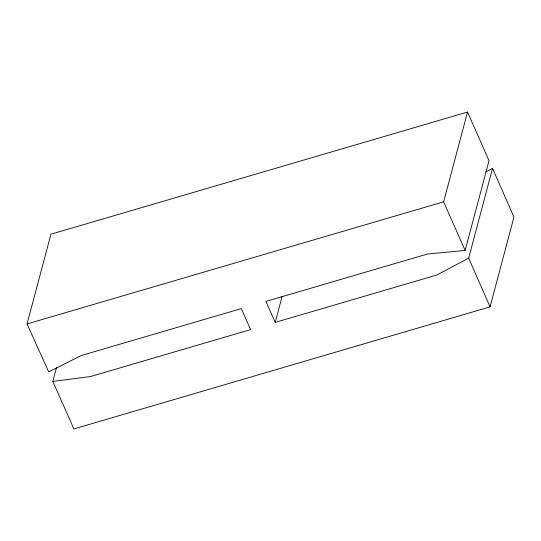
<?xml version="1.0" encoding="UTF-8"?>
<svg xmlns="http://www.w3.org/2000/svg" width="541" height="541" viewBox="0 0 541 541"><rect width="100%" height="100%" fill="white"/><g stroke="black" fill="none" stroke-linecap="round" stroke-linejoin="round"><path stroke-width="0.81" d="M492.547 168.379L513.95 217.11L490.065 306.869L73.894 428.945L52.835 381.398L90.354 376.583L250.605 329.604L241.32 308.593L81.306 355.505L48.697 371.877L27.05 323.944L50.935 234.192L467.525 112.055L489.017 160.684L465.132 250.442L427.525 254.006L265.922 301.384L275.207 322.395L436.81 275.017L468.668 258.138L492.547 168.379L485.879 171.91M52.835 381.398L56.528 367.528M275.207 322.395L282.152 296.279M465.132 250.442L443.647 201.813L467.525 112.055M27.05 323.944L443.647 201.813M468.668 258.138L490.065 306.869"/></g></svg>
